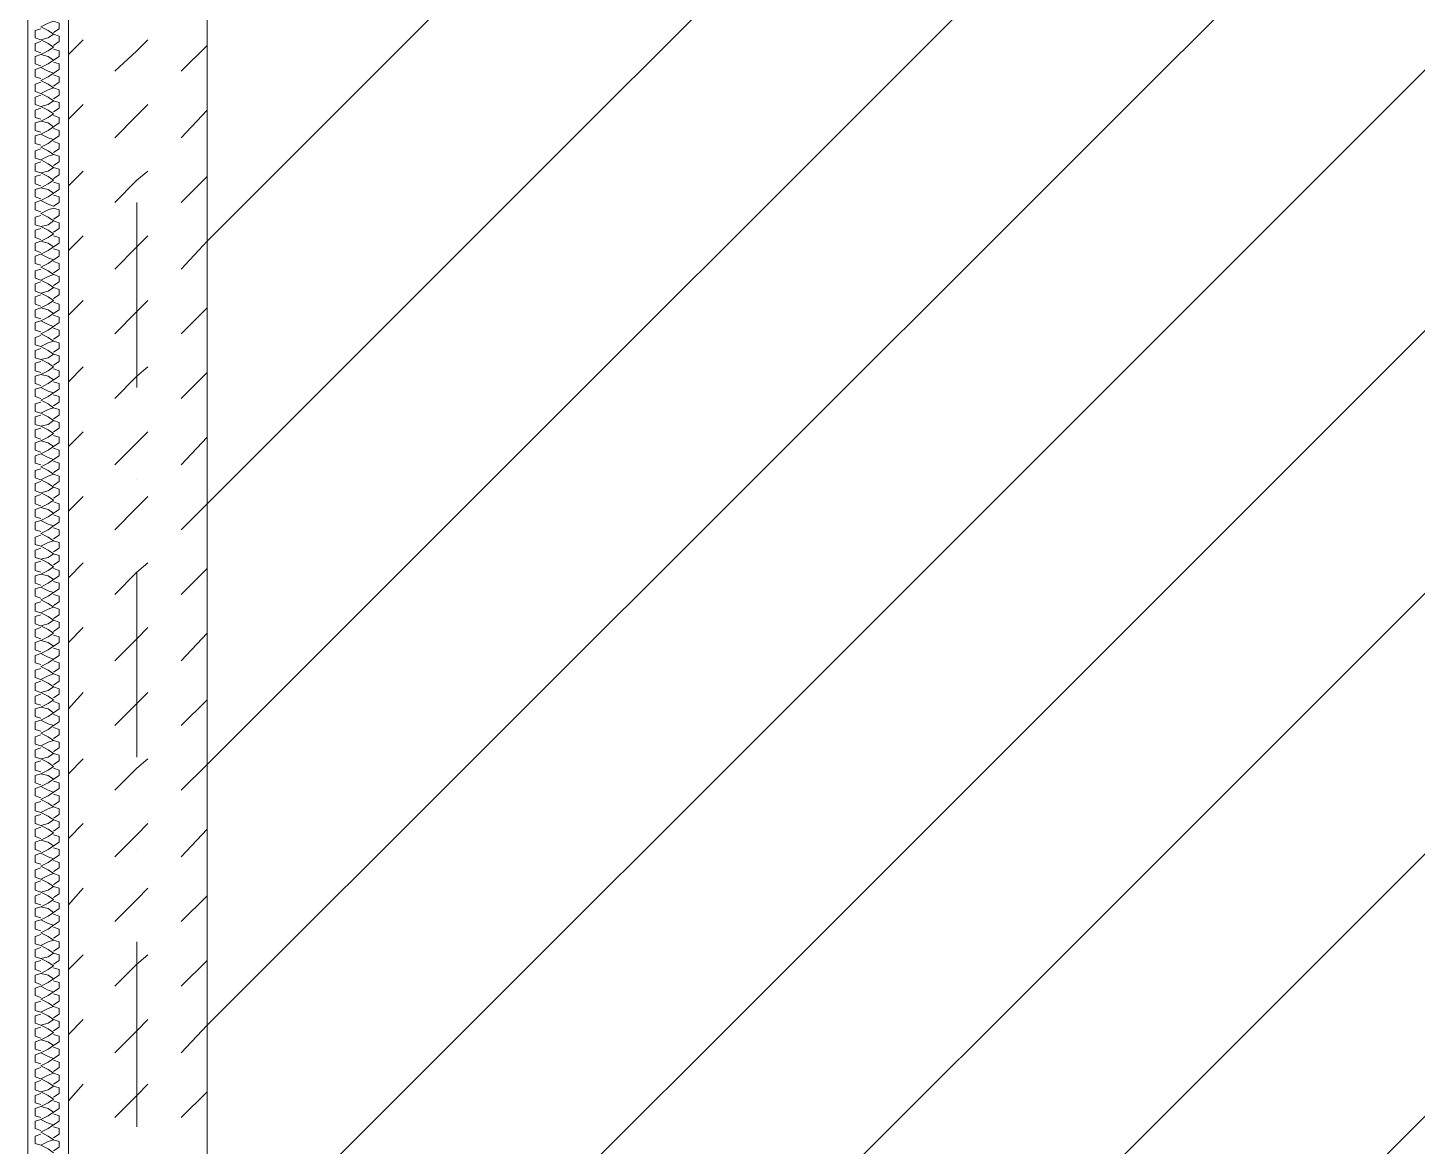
# Model space of a CAD drawing. Header units: millimetres. Extents: x 440 to 72591, y -28954 to 25941.
# Drawn here: x 4503 to 6889, y 16856 to 18776 of the extents above; entities that cross this region are included whole.
import ezdxf

# ---------------------------------------------------------------- set-up
doc = ezdxf.new("R2010")
doc.units = ezdxf.units.MM
doc.layers.add('podkład', color=7, linetype='Continuous')

msp = doc.modelspace()

# ---------------------------------------------------------------- linework, layer by layer
at = {"layer": 'podkład', "color": 7, "lineweight": 5, "transparency": 33554572}
msp.add_lwpolyline([(22210.8, 21057.8), (22210.8, 21127.6), (22141, 21127.6), (22141, 21197.5), (4503.3, 21197.5), (4503.3, 13018.4), (4903.3, 13018.4), (4903.3, 7017.5), (10221.6, 7017.5), (10221.6, 7087.4), (11021.8, 7087.4), (11021.8, 7017.5), (11682.2, 7017.5), (11682.2, 7516), (14581, 7516), (14581, 8516.1), (17102.1, 8516.1), (17102.1, 7516), (18410.2, 7516)], dxfattribs=at)
at = {"layer": 'podkład', "color": 1, "lineweight": 5, "transparency": 33554572}
msp.add_lwpolyline([(15320.8, 15126.7), (15320.8, 16085.6), (15441.5, 16085.6), (15441.5, 14885.4), (8611.9, 14885.4), (8611.9, 14555.2), (8370.5, 14555.2), (8370.5, 14885.4), (4811.3, 14885.4), (4811.3, 14507.6), (4573.1, 14507.6), (4573.1, 21127.6), (15612.9, 21127.6)], dxfattribs=at)
at = {"layer": 'podkład', "color": 8, "lineweight": 5, "true_color": 0x808080, "transparency": 33554572}
for points in [[(4766.8, 18362.1), (4811.3, 18409.8), (7287.8, 20886.3), (7291, 20889.5)], [(4766.8, 17914.4), (4811.3, 17958.9), (7738.7, 20886.3), (7741.9, 20889.5)], [(4766.8, 17466.8), (4811.3, 17511.2), (8186.4, 20886.3), (8189.6, 20889.5)], [(4766.8, 17015.9), (4811.3, 17063.5), (8637.3, 20886.3), (8637.3, 20889.5)], [(4766.8, 16568.2), (4811.3, 16612.7), (9084.9, 20886.3), (9088.1, 20889.5)], [(4766.8, 16117.3), (4811.3, 16165), (9532.6, 20886.3), (9535.8, 20889.5)], [(4766.8, 15669.7), (4811.3, 15714.1), (9983.5, 20886.3), (9986.7, 20889.5)], [(4766.8, 15222), (4811.3, 15266.4), (10431.2, 20886.3), (10434.4, 20889.5)], [(4881.1, 14885.4), (5122.4, 15126.7), (10882, 20886.3), (10885.2, 20889.5)], [(4573.1, 18730.4), (4598.5, 18755.8)], [(4652.5, 18701.9), (4690.6, 18736.8), (4709.7, 18755.8)], [(4766.8, 18701.9), (4811.3, 18746.3)], [(4573.1, 18619.3), (4598.5, 18644.7)], [(4652.5, 18587.6), (4690.6, 18625.7), (4709.7, 18644.7)], [(4766.8, 18587.6), (4811.3, 18635.2)], [(4573.1, 18505), (4598.5, 18530.4)], [(4652.5, 18476.4), (4690.6, 18514.5), (4709.7, 18530.4)], [(4766.8, 18476.4), (4811.3, 18520.9)], [(4573.1, 18393.9), (4598.5, 18419.3)], [(4652.5, 18362.1), (4690.6, 18400.2), (4709.7, 18419.3)], [(4573.1, 18282.8), (4598.5, 18308.2)], [(4652.5, 18251), (4690.6, 18289.1), (4709.7, 18308.2)], [(4766.8, 18251), (4811.3, 18295.5)], [(4573.1, 18168.5), (4598.5, 18193.9)], [(4652.5, 18139.9), (4690.6, 18178), (4709.7, 18193.9)], [(4766.8, 18139.9), (4811.3, 18184.3)], [(4573.1, 18057.3), (4598.5, 18082.7)], [(4652.5, 18025.6), (4690.6, 18063.7), (4709.7, 18082.7)], [(4766.8, 18025.6), (4811.3, 18073.2)], [(4573.1, 17946.2), (4598.5, 17971.6)], [(4652.5, 17914.4), (4690.6, 17952.5), (4709.7, 17971.6)], [(4573.1, 17831.9), (4598.5, 17857.3)], [(4652.5, 17803.3), (4690.6, 17841.4), (4709.7, 17857.3)], [(4766.8, 17803.3), (4811.3, 17847.8)], [(4573.1, 17720.8), (4598.5, 17746.2)], [(4652.5, 17689), (4690.6, 17727.1), (4709.7, 17746.2)], [(4766.8, 17689), (4811.3, 17736.6)], [(4573.1, 17606.5), (4598.5, 17635)], [(4652.5, 17577.9), (4690.6, 17616), (4709.7, 17635)], [(4766.8, 17577.9), (4811.3, 17622.3)], [(4573.1, 17495.3), (4598.5, 17520.7)], [(4652.5, 17466.8), (4690.6, 17504.9), (4709.7, 17520.7)], [(4573.1, 17384.2), (4598.5, 17409.6)], [(4652.5, 17352.5), (4690.6, 17390.6), (4709.7, 17409.6)], [(4766.8, 17352.5), (4811.3, 17400.1)], [(4573.1, 17269.9), (4598.5, 17298.5)], [(4652.5, 17241.3), (4690.6, 17279.4), (4709.7, 17298.5)], [(4766.8, 17241.3), (4811.3, 17285.8)], [(4573.1, 17158.8), (4598.5, 17184.2)], [(4652.5, 17130.2), (4690.6, 17168.3), (4709.7, 17184.2)], [(4766.8, 17130.2), (4811.3, 17174.6)], [(4573.1, 17047.6), (4598.5, 17073)], [(4652.5, 17015.9), (4690.6, 17054), (4709.7, 17073)], [(4573.1, 16933.3), (4598.5, 16961.9)], [(4652.5, 16904.8), (4690.6, 16942.9), (4709.7, 16961.9)], [(4766.8, 16904.8), (4811.3, 16949.2)]]:
    msp.add_lwpolyline(points, dxfattribs=at)
at = {"layer": 'podkład', "color": 1, "lineweight": 5, "transparency": 33554572}
msp.add_lwpolyline([(12472.8, 20886.3), (12472.8, 15126.7), (4811.3, 15126.7), (4811.3, 20886.3)], close=True, dxfattribs=at)
at = {"layer": 'podkład', "color": 4, "lineweight": 5, "transparency": 33554572}
for points in [[(4547.7, 18768.5), (4557.2, 18774.9), (4557.2, 18784.4), (4547.7, 18787.6), (4538.2, 18784.4), (4525.5, 18778.1), (4538.2, 18771.7), (4547.7, 18765.4)], [(4525.5, 18774.9), (4516, 18771.7), (4516, 18759), (4525.5, 18755.8)], [(4525.5, 18730.4), (4538.2, 18736.8), (4547.7, 18743.1), (4538.2, 18749.5), (4525.5, 18755.8), (4538.2, 18759), (4547.7, 18765.4), (4557.2, 18762.2), (4557.2, 18752.7), (4547.7, 18746.3)], [(4525.5, 18752.7), (4516, 18749.5), (4516, 18736.8), (4525.5, 18733.6)], [(4525.5, 18708.2), (4538.2, 18714.6), (4547.7, 18720.9), (4557.2, 18727.3), (4557.2, 18736.8), (4547.7, 18740)], [(4547.7, 18720.9), (4538.2, 18727.3), (4525.5, 18730.4), (4516, 18727.3), (4516, 18714.6), (4525.5, 18711.4)], [(4547.7, 18698.7), (4538.2, 18701.9), (4525.5, 18708.2), (4516, 18705), (4516, 18692.3), (4525.5, 18689.2)], [(4547.7, 18717.7), (4557.2, 18714.6), (4557.2, 18705), (4547.7, 18698.7), (4538.2, 18692.3), (4525.5, 18686), (4538.2, 18679.6), (4547.7, 18673.3)], [(4547.7, 18676.5), (4557.2, 18682.8), (4557.2, 18692.3), (4547.7, 18695.5)], [(4525.5, 18682.8), (4516, 18679.6), (4516, 18666.9), (4525.5, 18663.8)], [(4525.5, 18660.6), (4516, 18657.4), (4516, 18644.7), (4525.5, 18641.5)], [(4547.7, 18654.2), (4557.2, 18660.6), (4557.2, 18670.1), (4547.7, 18673.3), (4538.2, 18670.1), (4525.5, 18663.8), (4538.2, 18657.4), (4547.7, 18651.1)], [(4525.5, 18638.4), (4516, 18635.2), (4516, 18622.5), (4525.5, 18619.3)], [(4525.5, 18616.1), (4538.2, 18622.5), (4547.7, 18628.8), (4538.2, 18635.2), (4525.5, 18641.5), (4538.2, 18644.7), (4547.7, 18651.1), (4557.2, 18647.9), (4557.2, 18638.4), (4547.7, 18632)], [(4547.7, 18606.6), (4538.2, 18613), (4525.5, 18616.1), (4516, 18613), (4516, 18600.3), (4525.5, 18597.1)], [(4525.5, 18593.9), (4538.2, 18600.3), (4547.7, 18606.6), (4557.2, 18613), (4557.2, 18622.5), (4547.7, 18625.7)], [(4547.7, 18584.4), (4538.2, 18587.6), (4525.5, 18593.9), (4516, 18590.7), (4516, 18578), (4525.5, 18574.9)], [(4547.7, 18603.4), (4557.2, 18600.3), (4557.2, 18590.7), (4547.7, 18584.4), (4538.2, 18578), (4525.5, 18571.7), (4538.2, 18565.3), (4547.7, 18559)], [(4525.5, 18568.5), (4516, 18565.3), (4516, 18552.6), (4525.5, 18549.5)], [(4547.7, 18562.2), (4557.2, 18568.5), (4557.2, 18578), (4547.7, 18581.2)], [(4525.5, 18546.3), (4516, 18543.1), (4516, 18530.4), (4525.5, 18527.2)], [(4547.7, 18539.9), (4557.2, 18546.3), (4557.2, 18555.8), (4547.7, 18559), (4538.2, 18555.8), (4525.5, 18549.5), (4538.2, 18543.1), (4547.7, 18536.8)], [(4525.5, 18524.1), (4516, 18520.9), (4516, 18508.2), (4525.5, 18505)], [(4525.5, 18501.8), (4538.2, 18508.2), (4547.7, 18514.5), (4538.2, 18520.9), (4525.5, 18527.2), (4538.2, 18530.4), (4547.7, 18536.8), (4557.2, 18533.6), (4557.2, 18524.1), (4547.7, 18517.7)], [(4547.7, 18492.3), (4538.2, 18498.7), (4525.5, 18501.8), (4516, 18498.7), (4516, 18486), (4525.5, 18482.8)], [(4525.5, 18479.6), (4538.2, 18486), (4547.7, 18492.3), (4557.2, 18498.7), (4557.2, 18508.2), (4547.7, 18511.4)], [(4547.7, 18489.1), (4557.2, 18486), (4557.2, 18476.4), (4547.7, 18470.1), (4538.2, 18473.3), (4525.5, 18479.6), (4516, 18476.4), (4516, 18463.7), (4525.5, 18460.6)], [(4525.5, 18454.2), (4516, 18451), (4516, 18438.3), (4525.5, 18435.2)], [(4547.7, 18447.9), (4557.2, 18454.2), (4557.2, 18463.7), (4547.7, 18466.9), (4538.2, 18463.7), (4525.5, 18457.4), (4538.2, 18451), (4547.7, 18444.7)], [(4525.5, 18409.8), (4538.2, 18416.1), (4547.7, 18422.5), (4538.2, 18428.8), (4525.5, 18435.2), (4538.2, 18438.3), (4547.7, 18444.7), (4557.2, 18441.5), (4557.2, 18432), (4547.7, 18425.6)], [(4525.5, 18432), (4516, 18428.8), (4516, 18416.1), (4525.5, 18412.9)], [(4547.7, 18400.2), (4538.2, 18406.6), (4525.5, 18409.8), (4516, 18406.6), (4516, 18393.9), (4525.5, 18390.7)], [(4525.5, 18387.5), (4538.2, 18393.9), (4547.7, 18400.2), (4557.2, 18406.6), (4557.2, 18416.1), (4547.7, 18419.3)], [(4547.7, 18397.1), (4557.2, 18393.9), (4557.2, 18384.4), (4547.7, 18378), (4538.2, 18371.7), (4525.5, 18365.3), (4538.2, 18359), (4547.7, 18352.6)], [(4547.7, 18378), (4538.2, 18381.2), (4525.5, 18387.5), (4516, 18384.4), (4516, 18371.7), (4525.5, 18368.5)], [(4547.7, 18355.8), (4557.2, 18362.1), (4557.2, 18371.7), (4547.7, 18374.8)], [(4525.5, 18362.1), (4516, 18359), (4516, 18346.3), (4525.5, 18343.1)], [(4547.7, 18333.6), (4557.2, 18339.9), (4557.2, 18349.4), (4547.7, 18352.6), (4538.2, 18349.4), (4525.5, 18343.1), (4538.2, 18336.7), (4547.7, 18330.4)], [(4525.5, 18339.9), (4516, 18336.7), (4516, 18324), (4525.5, 18320.9)], [(4525.5, 18295.5), (4538.2, 18301.8), (4547.7, 18308.2), (4538.2, 18314.5), (4525.5, 18320.9), (4538.2, 18324), (4547.7, 18330.4), (4557.2, 18327.2), (4557.2, 18317.7), (4547.7, 18311.3)], [(4525.5, 18317.7), (4516, 18314.5), (4516, 18301.8), (4525.5, 18298.6)], [(4525.5, 18273.2), (4538.2, 18279.6), (4547.7, 18285.9), (4557.2, 18292.3), (4557.2, 18301.8), (4547.7, 18305)], [(4547.7, 18285.9), (4538.2, 18292.3), (4525.5, 18295.5), (4516, 18292.3), (4516, 18279.6), (4525.5, 18276.4)], [(4547.7, 18282.8), (4557.2, 18279.6), (4557.2, 18270.1), (4547.7, 18263.7), (4538.2, 18257.4), (4525.5, 18251), (4538.2, 18244.7), (4547.7, 18238.3)], [(4547.7, 18263.7), (4538.2, 18266.9), (4525.5, 18273.2), (4516, 18270.1), (4516, 18257.4), (4525.5, 18254.2)], [(4547.7, 18241.5), (4557.2, 18247.8), (4557.2, 18257.4), (4547.7, 18260.5)], [(4525.5, 18247.8), (4516, 18244.7), (4516, 18232), (4525.5, 18228.8)], [(4547.7, 18219.3), (4557.2, 18225.6), (4557.2, 18235.1), (4547.7, 18238.3), (4538.2, 18235.1), (4525.5, 18228.8), (4538.2, 18222.4), (4547.7, 18216.1)], [(4525.5, 18225.6), (4516, 18222.4), (4516, 18209.7), (4525.5, 18206.6)], [(4525.5, 18181.2), (4538.2, 18187.5), (4547.7, 18193.9), (4538.2, 18200.2), (4525.5, 18206.6), (4538.2, 18209.7), (4547.7, 18216.1), (4557.2, 18212.9), (4557.2, 18203.4), (4547.7, 18197)], [(4525.5, 18203.4), (4516, 18200.2), (4516, 18187.5), (4525.5, 18184.3)], [(4525.5, 18158.9), (4538.2, 18165.3), (4547.7, 18171.6), (4557.2, 18178), (4557.2, 18187.5), (4547.7, 18190.7)], [(4547.7, 18171.6), (4538.2, 18178), (4525.5, 18181.2), (4516, 18178), (4516, 18165.3), (4525.5, 18162.1)], [(4547.7, 18149.4), (4538.2, 18152.6), (4525.5, 18158.9), (4516, 18155.8), (4516, 18143.1), (4525.5, 18139.9)], [(4547.7, 18168.5), (4557.2, 18165.3), (4557.2, 18155.8), (4547.7, 18149.4), (4538.2, 18143.1), (4525.5, 18136.7), (4538.2, 18130.4), (4547.7, 18124)], [(4547.7, 18127.2), (4557.2, 18133.5), (4557.2, 18143.1), (4547.7, 18146.2)], [(4525.5, 18133.5), (4516, 18130.4), (4516, 18117.7), (4525.5, 18114.5)], [(4525.5, 18111.3), (4516, 18108.1), (4516, 18095.4), (4525.5, 18092.3)], [(4547.7, 18105), (4557.2, 18111.3), (4557.2, 18120.8), (4547.7, 18124), (4538.2, 18120.8), (4525.5, 18114.5), (4538.2, 18108.1), (4547.7, 18101.8)], [(4525.5, 18089.1), (4516, 18085.9), (4516, 18073.2), (4525.5, 18070)], [(4525.5, 18066.9), (4538.2, 18073.2), (4547.7, 18079.6), (4538.2, 18085.9), (4525.5, 18092.3), (4538.2, 18095.4), (4547.7, 18101.8), (4557.2, 18098.6), (4557.2, 18089.1), (4547.7, 18082.7)], [(4547.7, 18057.3), (4538.2, 18063.7), (4525.5, 18066.9), (4516, 18063.7), (4516, 18051), (4525.5, 18047.8)], [(4525.5, 18044.6), (4538.2, 18051), (4547.7, 18057.3), (4557.2, 18063.7), (4557.2, 18073.2), (4547.7, 18076.4)], [(4547.7, 18035.1), (4538.2, 18038.3), (4525.5, 18044.6), (4516, 18041.5), (4516, 18028.8), (4525.5, 18025.6)], [(4547.7, 18054.2), (4557.2, 18051), (4557.2, 18041.5), (4547.7, 18035.1), (4538.2, 18028.8), (4525.5, 18022.4), (4538.2, 18016.1), (4547.7, 18009.7)], [(4525.5, 18019.2), (4516, 18016.1), (4516, 18003.4), (4525.5, 18000.2)], [(4547.7, 18012.9), (4557.2, 18019.2), (4557.2, 18028.8), (4547.7, 18031.9)], [(4525.5, 17997), (4516, 17993.8), (4516, 17981.1), (4525.5, 17977.9)], [(4547.7, 17990.6), (4557.2, 17997), (4557.2, 18006.5), (4547.7, 18009.7), (4538.2, 18006.5), (4525.5, 18000.2), (4538.2, 17993.8), (4547.7, 17987.5)], [(4525.5, 17974.8), (4516, 17971.6), (4516, 17958.9), (4525.5, 17955.7)], [(4525.5, 17952.5), (4538.2, 17958.9), (4547.7, 17965.2), (4538.2, 17971.6), (4525.5, 17977.9), (4538.2, 17981.1), (4547.7, 17987.5), (4557.2, 17984.3), (4557.2, 17974.8), (4547.7, 17968.4)], [(4547.7, 17943), (4538.2, 17949.4), (4525.5, 17952.5), (4516, 17949.4), (4516, 17936.7), (4525.5, 17933.5)], [(4525.5, 17930.3), (4538.2, 17936.7), (4547.7, 17943), (4557.2, 17949.4), (4557.2, 17958.9), (4547.7, 17962.1)], [(4547.7, 17920.8), (4538.2, 17924), (4525.5, 17930.3), (4516, 17927.1), (4516, 17914.4), (4525.5, 17911.3)], [(4547.7, 17939.8), (4557.2, 17936.7), (4557.2, 17927.1), (4547.7, 17920.8), (4538.2, 17914.4), (4525.5, 17908.1), (4538.2, 17901.7), (4547.7, 17895.4)], [(4525.5, 17904.9), (4516, 17901.7), (4516, 17889), (4525.5, 17885.9)], [(4547.7, 17898.6), (4557.2, 17904.9), (4557.2, 17914.4), (4547.7, 17917.6)], [(4525.5, 17882.7), (4516, 17879.5), (4516, 17866.8), (4525.5, 17863.6)], [(4547.7, 17876.3), (4557.2, 17882.7), (4557.2, 17892.2), (4547.7, 17895.4), (4538.2, 17892.2), (4525.5, 17885.9), (4538.2, 17879.5), (4547.7, 17873.2)], [(4525.5, 17838.2), (4538.2, 17844.6), (4547.7, 17850.9), (4538.2, 17857.3), (4525.5, 17863.6), (4538.2, 17866.8), (4547.7, 17873.2), (4557.2, 17870), (4557.2, 17860.5), (4547.7, 17854.1)], [(4525.5, 17860.5), (4516, 17857.3), (4516, 17844.6), (4525.5, 17841.4)], [(4547.7, 17828.7), (4538.2, 17835.1), (4525.5, 17838.2), (4516, 17835.1), (4516, 17822.4), (4525.5, 17819.2)], [(4525.5, 17816), (4538.2, 17822.4), (4547.7, 17828.7), (4557.2, 17835.1), (4557.2, 17844.6), (4547.7, 17847.8)], [(4547.7, 17825.5), (4557.2, 17822.4), (4557.2, 17812.8), (4547.7, 17806.5), (4538.2, 17800.1), (4525.5, 17793.8), (4538.2, 17787.4), (4547.7, 17781.1)], [(4547.7, 17806.5), (4538.2, 17809.7), (4525.5, 17816), (4516, 17812.8), (4516, 17800.1), (4525.5, 17797)], [(4547.7, 17784.3), (4557.2, 17790.6), (4557.2, 17800.1), (4547.7, 17803.3)], [(4525.5, 17790.6), (4516, 17787.4), (4516, 17774.7), (4525.5, 17771.6)], [(4547.7, 17762), (4557.2, 17768.4), (4557.2, 17777.9), (4547.7, 17781.1), (4538.2, 17777.9), (4525.5, 17771.6), (4538.2, 17765.2), (4547.7, 17758.9)], [(4525.5, 17768.4), (4516, 17765.2), (4516, 17752.5), (4525.5, 17749.3)], [(4525.5, 17723.9), (4538.2, 17730.3), (4547.7, 17736.6), (4538.2, 17743), (4525.5, 17749.3), (4538.2, 17752.5), (4547.7, 17758.9), (4557.2, 17755.7), (4557.2, 17746.2), (4547.7, 17739.8)], [(4525.5, 17746.2), (4516, 17743), (4516, 17730.3), (4525.5, 17727.1)], [(4525.5, 17701.7), (4538.2, 17708.1), (4547.7, 17714.4), (4557.2, 17720.8), (4557.2, 17730.3), (4547.7, 17733.5)], [(4547.7, 17714.4), (4538.2, 17720.8), (4525.5, 17723.9), (4516, 17720.8), (4516, 17708.1), (4525.5, 17704.9)], [(4547.7, 17711.2), (4557.2, 17708.1), (4557.2, 17698.5), (4547.7, 17692.2), (4538.2, 17685.8), (4525.5, 17679.5), (4538.2, 17673.1), (4547.7, 17666.8)], [(4547.7, 17692.2), (4538.2, 17695.4), (4525.5, 17701.7), (4516, 17698.5), (4516, 17685.8), (4525.5, 17682.7)], [(4547.7, 17670), (4557.2, 17676.3), (4557.2, 17685.8), (4547.7, 17689)], [(4525.5, 17676.3), (4516, 17673.1), (4516, 17660.4), (4525.5, 17657.3)], [(4547.7, 17647.7), (4557.2, 17654.1), (4557.2, 17663.6), (4547.7, 17666.8), (4538.2, 17663.6), (4525.5, 17657.3), (4538.2, 17650.9), (4547.7, 17644.6)], [(4525.5, 17654.1), (4516, 17650.9), (4516, 17638.2), (4525.5, 17635)], [(4525.5, 17609.6), (4538.2, 17616), (4547.7, 17622.3), (4538.2, 17628.7), (4525.5, 17635), (4538.2, 17638.2), (4547.7, 17644.6), (4557.2, 17641.4), (4557.2, 17631.9), (4547.7, 17625.5)], [(4525.5, 17631.9), (4516, 17628.7), (4516, 17616), (4525.5, 17612.8)], [(4547.7, 17600.1), (4538.2, 17606.5), (4525.5, 17609.6), (4516, 17606.5), (4516, 17593.8), (4525.5, 17590.6)], [(4525.5, 17587.4), (4538.2, 17593.8), (4547.7, 17600.1), (4557.2, 17606.5), (4557.2, 17616), (4547.7, 17619.2)], [(4547.7, 17577.9), (4538.2, 17581.1), (4525.5, 17587.4), (4516, 17584.2), (4516, 17571.5), (4525.5, 17568.4)], [(4547.7, 17596.9), (4557.2, 17593.8), (4557.2, 17584.2), (4547.7, 17577.9), (4538.2, 17571.5), (4525.5, 17565.2), (4538.2, 17558.8), (4547.7, 17552.5)], [(4525.5, 17562), (4516, 17558.8), (4516, 17546.1), (4525.5, 17543)], [(4547.7, 17555.7), (4557.2, 17562), (4557.2, 17571.5), (4547.7, 17574.7)], [(4525.5, 17539.8), (4516, 17536.6), (4516, 17523.9), (4525.5, 17520.7)], [(4547.7, 17533.4), (4557.2, 17539.8), (4557.2, 17549.3), (4547.7, 17552.5), (4538.2, 17549.3), (4525.5, 17543), (4538.2, 17536.6), (4547.7, 17530.3)], [(4525.5, 17517.6), (4516, 17514.4), (4516, 17501.7), (4525.5, 17498.5)], [(4525.5, 17495.3), (4538.2, 17501.7), (4547.7, 17508), (4538.2, 17514.4), (4525.5, 17520.7), (4538.2, 17523.9), (4547.7, 17530.3), (4557.2, 17527.1), (4557.2, 17517.6), (4547.7, 17511.2)], [(4547.7, 17485.8), (4538.2, 17492.2), (4525.5, 17495.3), (4516, 17492.2), (4516, 17479.5), (4525.5, 17476.3)], [(4525.5, 17473.1), (4538.2, 17479.5), (4547.7, 17485.8), (4557.2, 17492.2), (4557.2, 17501.7), (4547.7, 17504.9)], [(4547.7, 17463.6), (4538.2, 17466.8), (4525.5, 17473.1), (4516, 17469.9), (4516, 17457.2), (4525.5, 17454.1)], [(4547.7, 17482.6), (4557.2, 17479.5), (4557.2, 17469.9), (4547.7, 17463.6), (4538.2, 17457.2), (4525.5, 17450.9), (4538.2, 17444.5), (4547.7, 17438.2)], [(4525.5, 17447.7), (4516, 17444.5), (4516, 17431.8), (4525.5, 17428.7)], [(4547.7, 17441.4), (4557.2, 17447.7), (4557.2, 17457.2), (4547.7, 17460.4)], [(4525.5, 17425.5), (4516, 17422.3), (4516, 17409.6), (4525.5, 17406.4)], [(4547.7, 17419.1), (4557.2, 17425.5), (4557.2, 17435), (4547.7, 17438.2), (4538.2, 17435), (4525.5, 17428.7), (4538.2, 17422.3), (4547.7, 17416)], [(4525.5, 17403.3), (4516, 17400.1), (4516, 17387.4), (4525.5, 17384.2)], [(4525.5, 17381), (4538.2, 17387.4), (4547.7, 17393.7), (4538.2, 17400.1), (4525.5, 17406.4), (4538.2, 17409.6), (4547.7, 17416), (4557.2, 17412.8), (4557.2, 17403.3), (4547.7, 17396.9)], [(4547.7, 17371.5), (4538.2, 17377.9), (4525.5, 17381), (4516, 17377.9), (4516, 17365.2), (4525.5, 17362)], [(4525.5, 17358.8), (4538.2, 17365.2), (4547.7, 17371.5), (4557.2, 17377.9), (4557.2, 17387.4), (4547.7, 17390.6)], [(4547.7, 17349.3), (4538.2, 17352.5), (4525.5, 17358.8), (4516, 17355.6), (4516, 17342.9), (4525.5, 17339.8)], [(4547.7, 17368.3), (4557.2, 17365.2), (4557.2, 17355.6), (4547.7, 17349.3), (4538.2, 17342.9), (4525.5, 17336.6), (4538.2, 17330.2), (4547.7, 17323.9)], [(4525.5, 17333.4), (4516, 17330.2), (4516, 17317.5), (4525.5, 17314.4)], [(4547.7, 17304.8), (4557.2, 17311.2), (4557.2, 17320.7), (4547.7, 17323.9), (4538.2, 17320.7), (4525.5, 17314.4), (4538.2, 17308), (4547.7, 17301.7)], [(4547.7, 17327.1), (4557.2, 17333.4), (4557.2, 17342.9), (4547.7, 17346.1)], [(4525.5, 17311.2), (4516, 17308), (4516, 17295.3), (4525.5, 17292.1)], [(4525.5, 17266.7), (4538.2, 17273.1), (4547.7, 17279.4), (4538.2, 17285.8), (4525.5, 17292.1), (4538.2, 17295.3), (4547.7, 17301.7), (4557.2, 17298.5), (4557.2, 17289), (4547.7, 17282.6)], [(4525.5, 17289), (4516, 17285.8), (4516, 17273.1), (4525.5, 17269.9)], [(4525.5, 17244.5), (4538.2, 17250.9), (4547.7, 17257.2), (4557.2, 17263.6), (4557.2, 17273.1), (4547.7, 17276.3)], [(4547.7, 17257.2), (4538.2, 17263.6), (4525.5, 17266.7), (4516, 17263.6), (4516, 17250.9), (4525.5, 17247.7)], [(4547.7, 17254), (4557.2, 17250.9), (4557.2, 17241.3), (4547.7, 17235), (4538.2, 17228.6), (4525.5, 17222.3), (4538.2, 17215.9), (4547.7, 17209.6)], [(4547.7, 17235), (4538.2, 17238.2), (4525.5, 17244.5), (4516, 17241.3), (4516, 17228.6), (4525.5, 17225.5)], [(4547.7, 17212.8), (4557.2, 17219.1), (4557.2, 17228.6), (4547.7, 17231.8)], [(4525.5, 17219.1), (4516, 17215.9), (4516, 17203.2), (4525.5, 17200)], [(4547.7, 17190.5), (4557.2, 17196.9), (4557.2, 17206.4), (4547.7, 17209.6), (4538.2, 17206.4), (4525.5, 17200), (4538.2, 17193.7), (4547.7, 17187.3)], [(4525.5, 17196.9), (4516, 17193.7), (4516, 17181), (4525.5, 17177.8)], [(4525.5, 17152.4), (4538.2, 17158.8), (4547.7, 17165.1), (4538.2, 17171.5), (4525.5, 17177.8), (4538.2, 17181), (4547.7, 17187.3), (4557.2, 17184.2), (4557.2, 17174.6), (4547.7, 17168.3)], [(4525.5, 17174.6), (4516, 17171.5), (4516, 17158.8), (4525.5, 17155.6)], [(4525.5, 17130.2), (4538.2, 17136.5), (4547.7, 17142.9), (4557.2, 17149.2), (4557.2, 17158.8), (4547.7, 17161.9)], [(4547.7, 17142.9), (4538.2, 17149.2), (4525.5, 17152.4), (4516, 17149.2), (4516, 17136.5), (4525.5, 17133.4)], [(4547.7, 17139.7), (4557.2, 17136.5), (4557.2, 17127), (4547.7, 17120.7), (4538.2, 17114.3), (4525.5, 17108), (4538.2, 17101.6), (4547.7, 17095.3)], [(4547.7, 17120.7), (4538.2, 17123.8), (4525.5, 17130.2), (4516, 17127), (4516, 17114.3), (4525.5, 17111.1)], [(4547.7, 17098.4), (4557.2, 17104.8), (4557.2, 17114.3), (4547.7, 17117.5)], [(4525.5, 17104.8), (4516, 17101.6), (4516, 17088.9), (4525.5, 17085.7)], [(4547.7, 17076.2), (4557.2, 17082.6), (4557.2, 17092.1), (4547.7, 17095.3), (4538.2, 17092.1), (4525.5, 17085.7), (4538.2, 17079.4), (4547.7, 17073)], [(4525.5, 17082.6), (4516, 17079.4), (4516, 17066.7), (4525.5, 17063.5)], [(4525.5, 17038.1), (4538.2, 17044.5), (4547.7, 17050.8), (4538.2, 17057.2), (4525.5, 17063.5), (4538.2, 17066.7), (4547.7, 17073), (4557.2, 17069.9), (4557.2, 17060.3), (4547.7, 17054)], [(4525.5, 17060.3), (4516, 17057.2), (4516, 17044.5), (4525.5, 17041.3)], [(4547.7, 17028.6), (4538.2, 17034.9), (4525.5, 17038.1), (4516, 17034.9), (4516, 17022.2), (4525.5, 17019.1)], [(4525.5, 17015.9), (4538.2, 17022.2), (4547.7, 17028.6), (4557.2, 17034.9), (4557.2, 17044.5), (4547.7, 17047.6)], [(4547.7, 17006.4), (4538.2, 17009.5), (4525.5, 17015.9), (4516, 17012.7), (4516, 17000), (4525.5, 16996.8)], [(4547.7, 17025.4), (4557.2, 17022.2), (4557.2, 17012.7), (4547.7, 17006.4), (4538.2, 17000), (4525.5, 16993.7), (4538.2, 16987.3), (4547.7, 16981)], [(4525.5, 16990.5), (4516, 16987.3), (4516, 16974.6), (4525.5, 16971.4)], [(4547.7, 16984.1), (4557.2, 16990.5), (4557.2, 17000), (4547.7, 17003.2)], [(4525.5, 16968.3), (4516, 16965.1), (4516, 16952.4), (4525.5, 16949.2)], [(4547.7, 16961.9), (4557.2, 16968.3), (4557.2, 16977.8), (4547.7, 16981), (4538.2, 16977.8), (4525.5, 16971.4), (4538.2, 16965.1), (4547.7, 16958.7)], [(4525.5, 16946), (4516, 16942.9), (4516, 16930.2), (4525.5, 16927)], [(4525.5, 16923.8), (4538.2, 16930.2), (4547.7, 16936.5), (4538.2, 16942.9), (4525.5, 16949.2), (4538.2, 16952.4), (4547.7, 16958.7), (4557.2, 16955.6), (4557.2, 16946), (4547.7, 16939.7)], [(4547.7, 16914.3), (4538.2, 16920.6), (4525.5, 16923.8), (4516, 16920.6), (4516, 16907.9), (4525.5, 16904.8)], [(4525.5, 16901.6), (4538.2, 16907.9), (4547.7, 16914.3), (4557.2, 16920.6), (4557.2, 16930.2), (4547.7, 16933.3)], [(4547.7, 16892.1), (4538.2, 16895.2), (4525.5, 16901.6), (4516, 16898.4), (4516, 16885.7), (4525.5, 16882.5)], [(4547.7, 16911.1), (4557.2, 16907.9), (4557.2, 16898.4), (4547.7, 16892.1), (4538.2, 16885.7), (4525.5, 16879.4), (4538.2, 16873), (4547.7, 16866.7)], [(4525.5, 16876.2), (4516, 16873), (4516, 16860.3), (4525.5, 16857.1)], [(4547.7, 16869.8), (4557.2, 16876.2), (4557.2, 16885.7), (4547.7, 16888.9)], [(4547.7, 16847.6), (4557.2, 16854), (4557.2, 16863.5), (4547.7, 16866.7), (4538.2, 16863.5), (4525.5, 16857.1), (4538.2, 16850.8), (4547.7, 16844.4)]]:
    msp.add_lwpolyline(points, dxfattribs=at)
at = {"layer": 'podkład', "color": 6, "lineweight": 5, "transparency": 33554572}
for points in [[(4690.6, 18635.2), (4690.6, 18635.2)], [(4690.6, 18158.9), (4690.6, 18476.4)], [(4690.6, 18000.2), (4690.6, 18000.2)], [(4690.6, 17523.9), (4690.6, 17841.4)], [(4690.6, 17365.2), (4690.6, 17365.2)], [(4690.6, 16888.9), (4690.6, 17206.4)]]:
    msp.add_lwpolyline(points, dxfattribs=at)

doc.saveas('drawing.dxf')
